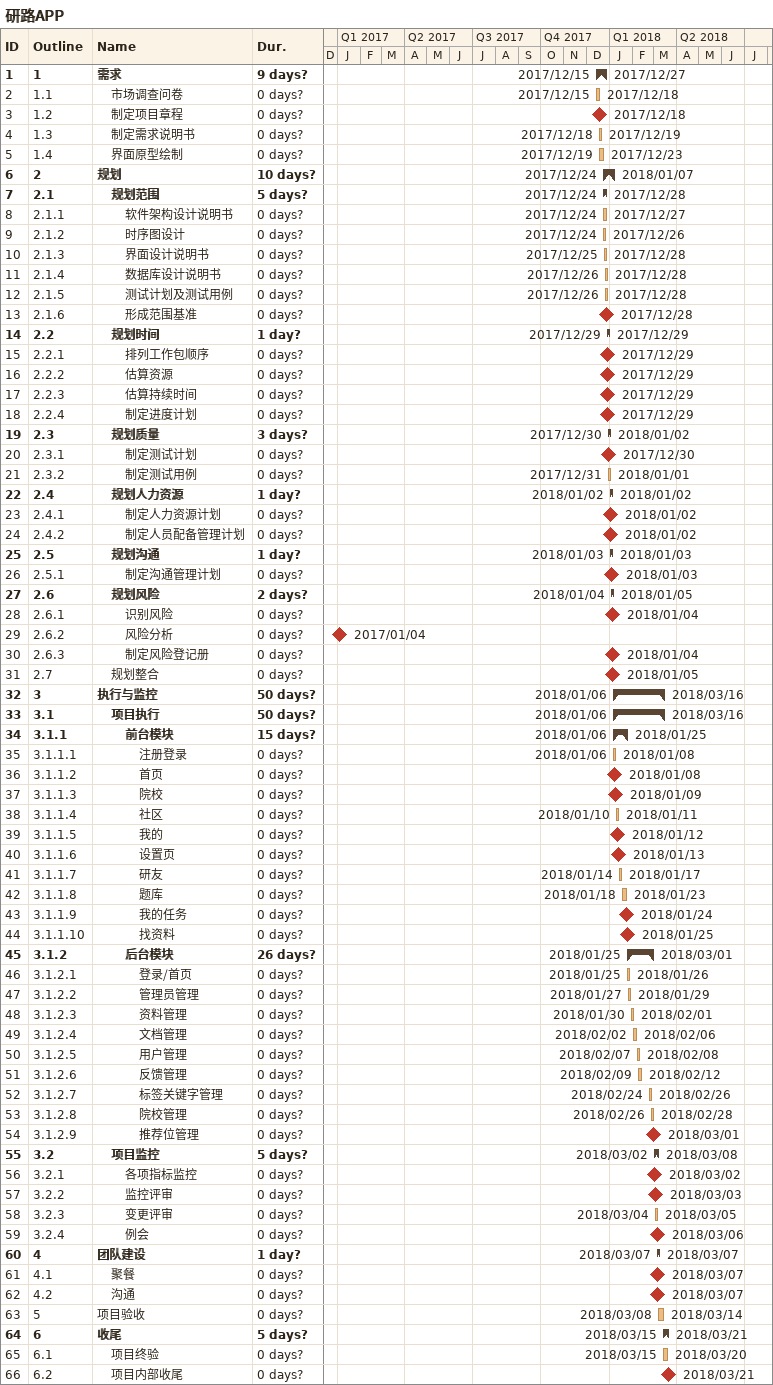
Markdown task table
研路APP

| ID | WBS | Task | Duration | Start | Finish |
|---|---|---|---|---|---|
| 1 | 1 | **需求** | 9d? | 2017-12-15 | 2017-12-27 |
| 2 | 1.1 | 市场调查问卷 | 0d? | 2017-12-15 | 2017-12-18 |
| 3 | 1.2 | 制定项目章程 | 0d? | 2017-12-18 | 2017-12-18 |
| 4 | 1.3 | 制定需求说明书 | 0d? | 2017-12-18 | 2017-12-19 |
| 5 | 1.4 | 界面原型绘制 | 0d? | 2017-12-19 | 2017-12-23 |
| 6 | 2 | **规划** | 10d? | 2017-12-24 | 2018-01-07 |
| 7 | 2.1 | **规划范围** | 5d? | 2017-12-24 | 2017-12-28 |
| 8 | 2.1.1 | 软件架构设计说明书 | 0d? | 2017-12-24 | 2017-12-27 |
| 9 | 2.1.2 | 时序图设计 | 0d? | 2017-12-24 | 2017-12-26 |
| 10 | 2.1.3 | 界面设计说明书 | 0d? | 2017-12-25 | 2017-12-28 |
| 11 | 2.1.4 | 数据库设计说明书 | 0d? | 2017-12-26 | 2017-12-28 |
| 12 | 2.1.5 | 测试计划及测试用例 | 0d? | 2017-12-26 | 2017-12-28 |
| 13 | 2.1.6 | 形成范围基准 | 0d? | 2017-12-28 | 2017-12-28 |
| 14 | 2.2 | **规划时间** | 1d? | 2017-12-29 | 2017-12-29 |
| 15 | 2.2.1 | 排列工作包顺序 | 0d? | 2017-12-29 | 2017-12-29 |
| 16 | 2.2.2 | 估算资源 | 0d? | 2017-12-29 | 2017-12-29 |
| 17 | 2.2.3 | 估算持续时间 | 0d? | 2017-12-29 | 2017-12-29 |
| 18 | 2.2.4 | 制定进度计划 | 0d? | 2017-12-29 | 2017-12-29 |
| 19 | 2.3 | **规划质量** | 3d? | 2017-12-30 | 2018-01-02 |
| 20 | 2.3.1 | 制定测试计划 | 0d? | 2017-12-30 | 2017-12-30 |
| 21 | 2.3.2 | 制定测试用例 | 0d? | 2017-12-31 | 2018-01-01 |
| 22 | 2.4 | **规划人力资源** | 1d? | 2018-01-02 | 2018-01-02 |
| 23 | 2.4.1 | 制定人力资源计划 | 0d? | 2018-01-02 | 2018-01-02 |
| 24 | 2.4.2 | 制定人员配备管理计划 | 0d? | 2018-01-02 | 2018-01-02 |
| 25 | 2.5 | **规划沟通** | 1d? | 2018-01-03 | 2018-01-03 |
| 26 | 2.5.1 | 制定沟通管理计划 | 0d? | 2018-01-03 | 2018-01-03 |
| 27 | 2.6 | **规划风险** | 2d? | 2018-01-04 | 2018-01-05 |
| 28 | 2.6.1 | 识别风险 | 0d? | 2018-01-04 | 2018-01-04 |
| 29 | 2.6.2 | 风险分析 | 0d? | 2017-01-04 | 2017-01-04 |
| 30 | 2.6.3 | 制定风险登记册 | 0d? | 2018-01-04 | 2018-01-04 |
| 31 | 2.7 | 规划整合 | 0d? | 2018-01-05 | 2018-01-05 |
| 32 | 3 | **执行与监控** | 50d? | 2018-01-06 | 2018-03-16 |
| 33 | 3.1 | **项目执行** | 50d? | 2018-01-06 | 2018-03-16 |
| 34 | 3.1.1 | **前台模块** | 15d? | 2018-01-06 | 2018-01-25 |
| 35 | 3.1.1.1 | 注册登录 | 0d? | 2018-01-06 | 2018-01-08 |
| 36 | 3.1.1.2 | 首页 | 0d? | 2018-01-08 | 2018-01-08 |
| 37 | 3.1.1.3 | 院校 | 0d? | 2018-01-09 | 2018-01-09 |
| 38 | 3.1.1.4 | 社区 | 0d? | 2018-01-10 | 2018-01-11 |
| 39 | 3.1.1.5 | 我的 | 0d? | 2018-01-12 | 2018-01-12 |
| 40 | 3.1.1.6 | 设置页 | 0d? | 2018-01-13 | 2018-01-13 |
| 41 | 3.1.1.7 | 研友 | 0d? | 2018-01-14 | 2018-01-17 |
| 42 | 3.1.1.8 | 题库 | 0d? | 2018-01-18 | 2018-01-23 |
| 43 | 3.1.1.9 | 我的任务 | 0d? | 2018-01-24 | 2018-01-24 |
| 44 | 3.1.1.10 | 找资料 | 0d? | 2018-01-25 | 2018-01-25 |
| 45 | 3.1.2 | **后台模块** | 26d? | 2018-01-25 | 2018-03-01 |
| 46 | 3.1.2.1 | 登录/首页 | 0d? | 2018-01-25 | 2018-01-26 |
| 47 | 3.1.2.2 | 管理员管理 | 0d? | 2018-01-27 | 2018-01-29 |
| 48 | 3.1.2.3 | 资料管理 | 0d? | 2018-01-30 | 2018-02-01 |
| 49 | 3.1.2.4 | 文档管理 | 0d? | 2018-02-02 | 2018-02-06 |
| 50 | 3.1.2.5 | 用户管理 | 0d? | 2018-02-07 | 2018-02-08 |
| 51 | 3.1.2.6 | 反馈管理 | 0d? | 2018-02-09 | 2018-02-12 |
| 52 | 3.1.2.7 | 标签关键字管理 | 0d? | 2018-02-24 | 2018-02-26 |
| 53 | 3.1.2.8 | 院校管理 | 0d? | 2018-02-26 | 2018-02-28 |
| 54 | 3.1.2.9 | 推荐位管理 | 0d? | 2018-03-01 | 2018-03-01 |
| 55 | 3.2 | **项目监控** | 5d? | 2018-03-02 | 2018-03-08 |
| 56 | 3.2.1 | 各项指标监控 | 0d? | 2018-03-02 | 2018-03-02 |
| 57 | 3.2.2 | 监控评审 | 0d? | 2018-03-03 | 2018-03-03 |
| 58 | 3.2.3 | 变更评审 | 0d? | 2018-03-04 | 2018-03-05 |
| 59 | 3.2.4 | 例会 | 0d? | 2018-03-06 | 2018-03-06 |
| 60 | 4 | **团队建设** | 1d? | 2018-03-07 | 2018-03-07 |
| 61 | 4.1 | 聚餐 | 0d? | 2018-03-07 | 2018-03-07 |
| 62 | 4.2 | 沟通 | 0d? | 2018-03-07 | 2018-03-07 |
| 63 | 5 | 项目验收 | 0d? | 2018-03-08 | 2018-03-14 |
| 64 | 6 | **收尾** | 5d? | 2018-03-15 | 2018-03-21 |
| 65 | 6.1 | 项目终验 | 0d? | 2018-03-15 | 2018-03-20 |
| 66 | 6.2 | 项目内部收尾 | 0d? | 2018-03-21 | 2018-03-21 |
